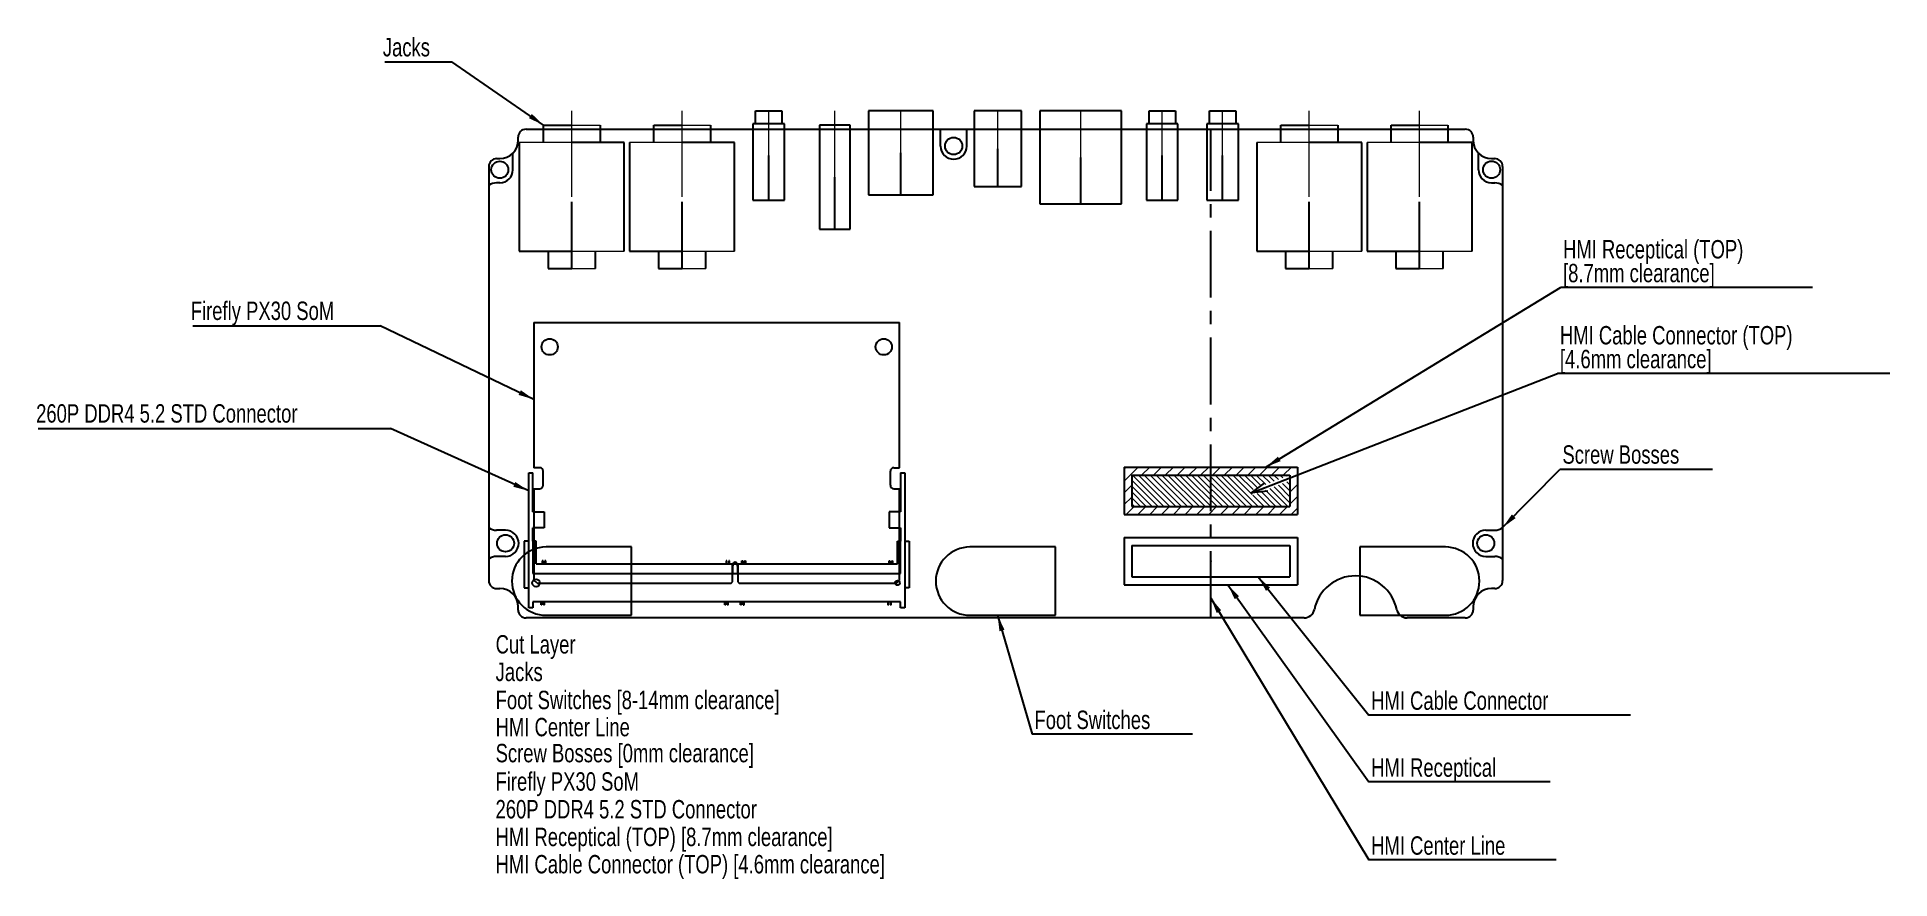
# Model space of a CAD drawing. Header units: millimetres. Extents: x 29 to 382, y 64 to 224.
import ezdxf

# ---------------------------------------------------------------- set-up
doc = ezdxf.new("R2010")
doc.units = ezdxf.units.MM
doc.header["$PDSIZE"] = -1
doc.linetypes.add('CENTERX2', pattern=[20.32, 12.7, -2.54, 2.54, -2.54])
for name, color, linetype in [('BUTTONS', 30, 'Continuous'), ('ENCODERS', 5, 'Continuous'), ('FOOTSWITCHES', 190, 'Continuous'), ('HMI_LINE', 102, 'Continuous'), ('JACKS', 1, 'Continuous'), ('PCB_CUT_LAYER', 7, 'Continuous'), ('SCREW_BOSSES', 6, 'Continuous'), ('SWITCHES', 2, 'Continuous')]:
    doc.layers.add(name, color=color, linetype=linetype)
doc.styles.add('SLDTEXTSTYLE0', font='TXT', dxfattribs={"width": 0.75})
doc.dimstyles.new('SLDDIMSTYLE0', dxfattribs={"dimtxt": 0.18, "dimasz": 3, "dimexe": 0, "dimexo": 0.0625, "dimgap": 0, "dimtad": 0, "dimtih": 1, "dimtoh": 1, "dimdec": 0, "dimrnd": 1e-09, "dimzin": 0, "dimdsep": 46, "dimtxsty": 'Standard', "dimsah": 1, "dimcen": 0.09, "dimadec": 0, "dimazin": 0, "dimtfac": 3, "dimtdec": 0, "dimtofl": 0, "dimtmove": 0, "dimatfit": 3, "dimfxl": 1, "dimfrac": 2, "dimtolj": 1, "dimtzin": 0, "dimarcsym": 0})
doc.dimstyles.new('SLDDIMSTYLE1', dxfattribs={"dimtxt": 0.18, "dimasz": 3, "dimexe": 0, "dimexo": 0.0625, "dimgap": 0, "dimtad": 0, "dimtih": 1, "dimtoh": 1, "dimdec": 0, "dimrnd": 1e-09, "dimzin": 0, "dimdsep": 46, "dimtxsty": 'Standard', "dimblk1": 'OPEN30', "dimblk2": 'OPEN30', "dimsah": 1, "dimcen": 0.09, "dimadec": 0, "dimazin": 0, "dimtfac": 3, "dimtdec": 0, "dimtofl": 0, "dimtmove": 0, "dimatfit": 3, "dimldrblk": 'OPEN30', "dimfxl": 1, "dimfrac": 2, "dimtolj": 1, "dimtzin": 0, "dimarcsym": 0})

# ---------------------------------------------------------------- blocks, each defined once
blk = doc.blocks.new('SW_HATCH_0')
at = {"color": 0, "linetype": 'Continuous', "lineweight": 18}
for p, q in [((0, 0), (0.41, 0.41)), ((0, -2.25), (2.65, 0.41)), ((3.4, -1.09), (4.9, 0.41)), ((5.64, -1.09), (7.14, 0.41)), ((7.89, -1.09), (9.39, 0.41)), ((10.13, -1.09), (11.63, 0.41)), ((12.38, -1.09), (13.88, 0.41)), ((14.62, -1.09), (16.12, 0.41)), ((16.87, -1.09), (18.37, 0.41)), ((19.11, -1.09), (20.61, 0.41)), ((21.36, -1.09), (22.86, 0.41)), ((23.6, -1.09), (25.1, 0.41)), ((25.85, -1.09), (27.11, 0.17)), ((28.09, -1.09), (29.59, 0.41)), ((30.34, -1.09), (31.84, 0.41)), ((0, -4.49), (1.45, -3.04)), ((31.55, -4.37), (33, -2.92)), ((0, -6.74), (1.45, -5.29)), ((31.55, -6.62), (33, -5.17)), ((0.39, -8.59), (1.89, -7.09)), ((2.63, -8.59), (4.13, -7.09)), ((4.88, -8.59), (6.38, -7.09)), ((7.12, -8.59), (8.62, -7.09)), ((9.37, -8.59), (10.87, -7.09)), ((11.61, -8.59), (13.11, -7.09)), ((13.86, -8.59), (15.36, -7.09)), ((16.1, -8.59), (17.6, -7.09)), ((18.35, -8.59), (19.85, -7.09)), ((20.59, -8.59), (22.09, -7.09)), ((22.84, -8.59), (24.34, -7.09)), ((25.08, -8.59), (26.58, -7.09)), ((27.33, -8.59), (28.83, -7.09)), ((29.57, -8.59), (31.07, -7.09)), ((31.82, -8.59), (33, -7.41))]:
    blk.add_line(p, q, dxfattribs=at)
blk = doc.blocks.new('SW_HATCH_1')
at = {"color": 0, "linetype": 'Continuous', "lineweight": 18}
for p, q in [((4.49, 0), (-0.52, 5.01)), ((3.37, 0), (-0.52, 3.89)), ((5.61, 0), (-0.39, 6)), ((6.74, 0), (0.74, 6)), ((7.86, 0), (1.86, 6)), ((8.98, 0), (2.98, 6)), ((10.1, 0), (4.1, 6)), ((11.23, 0), (5.23, 6)), ((12.35, 0), (6.35, 6)), ((13.47, 0), (7.47, 6)), ((14.59, 0), (8.59, 6)), ((15.72, 0), (9.72, 6)), ((16.84, 0), (10.84, 6)), ((17.96, 0), (11.96, 6)), ((19.08, 0), (13.08, 6)), ((20.21, 0), (14.21, 6)), ((21.33, 0), (15.33, 6)), ((22.45, 0), (16.45, 6)), ((23.57, 0), (17.57, 6)), ((22.38, 2.31), (18.7, 6)), ((22.58, 3.24), (19.82, 6)), ((23.39, 3.55), (20.94, 6)), ((24.19, 3.87), (22.06, 6)), ((25, 4.18), (23.19, 6)), ((25.81, 4.5), (24.31, 6)), ((26.62, 4.81), (25.43, 6)), ((27.42, 5.13), (26.55, 6)), ((29.58, 0.73), (26.58, 3.73)), ((29.58, 1.85), (27.39, 4.04)), ((28.23, 5.44), (27.68, 6)), ((29.58, 2.98), (28.2, 4.36)), ((29.04, 5.76), (28.8, 6)), ((29.58, 4.1), (29, 4.67)), ((2.25, 0), (-0.52, 2.77)), ((1.12, 0), (-0.52, 1.65)), ((0, 0), (-0.52, 0.52)), ((24.7, 0), (22.54, 2.15)), ((25.82, 0), (23.35, 2.47)), ((26.94, 0), (24.16, 2.78)), ((28.06, 0), (24.97, 3.1)), ((29.19, 0), (25.77, 3.41))]:
    blk.add_line(p, q, dxfattribs=at)
blk = doc.blocks.new('SW_NOTE_0')
at = {"layer": 'JACKS', "color": 0}
blk.add_line((-12.73, 0), (0, 0), dxfattribs=at)
at = {"layer": 'JACKS', "color": 0, "insert": (-13.14, 4.54), "char_height": 3.5, "attachment_point": 1, "style": 'SLDTEXTSTYLE0'}
blk.add_mtext('Jacks', dxfattribs=at)
blk = doc.blocks.new('SW_NOTE_0_1')
at = {"layer": 'FOOTSWITCHES', "color": 0}
blk.add_line((30.56, 0), (0, 0), dxfattribs=at)
at = {"layer": 'FOOTSWITCHES', "color": 0, "insert": (0.45, 4.46), "char_height": 3.5, "attachment_point": 1, "style": 'SLDTEXTSTYLE0'}
blk.add_mtext('Foot Switches', dxfattribs=at)
blk = doc.blocks.new('SW_NOTE_0_2')
at = {"layer": 'HMI_LINE', "color": 0}
blk.add_line((35.65, 0), (0, 0), dxfattribs=at)
at = {"layer": 'HMI_LINE', "color": 0, "insert": (0.41, 4.49), "char_height": 3.5, "attachment_point": 1, "style": 'SLDTEXTSTYLE0'}
blk.add_mtext('HMI Center Line', dxfattribs=at)
blk = doc.blocks.new('SW_NOTE_0_3')
at = {"layer": 'SCREW_BOSSES', "color": 0}
blk.add_line((29.04, 0), (0, 0), dxfattribs=at)
at = {"layer": 'SCREW_BOSSES', "color": 0, "insert": (0.48, 4.6), "char_height": 3.5, "attachment_point": 1, "style": 'SLDTEXTSTYLE0'}
blk.add_mtext('Screw Bosses', dxfattribs=at)
blk = doc.blocks.new('SW_NOTE_0_4')
at = {"layer": 'HMI_LINE', "color": 0}
blk.add_line((34.47, 0), (0, 0), dxfattribs=at)
at = {"layer": 'HMI_LINE', "color": 0, "insert": (0.41, 4.5), "char_height": 3.5, "attachment_point": 1, "style": 'SLDTEXTSTYLE0'}
blk.add_mtext('HMI Receptical', dxfattribs=at)
blk = doc.blocks.new('SW_NOTE_0_5')
at = {"layer": 'HMI_LINE', "color": 0}
blk.add_line((49.76, 0), (0, 0), dxfattribs=at)
at = {"layer": 'HMI_LINE', "color": 0, "insert": (0.41, 4.5), "char_height": 3.5, "attachment_point": 1, "style": 'SLDTEXTSTYLE0'}
blk.add_mtext('HMI Cable Connector', dxfattribs=at)
blk = doc.blocks.new('SW_NOTE_0_6')
at = {"layer": 'ENCODERS', "color": 0}
blk.add_line((63.3, 0), (0, 0), dxfattribs=at)
at = {"layer": 'ENCODERS', "color": 0, "char_height": 3.5, "attachment_point": 1, "style": 'SLDTEXTSTYLE0'}
for s, insert in [('HMI Cable Connector (TOP)', (0.48, 9.05)), ('[4.6mm clearance]', (0.48, 4.52))]:
    blk.add_mtext(s, dxfattribs=dict(at, insert=insert))
blk = doc.blocks.new('_Open30')
at = {"color": 0, "linetype": 'ByBlock', "lineweight": -2}
for p, q in [((-1, 0.267949), (0, 0)), ((0, 0), (-1, -0.267949)), ((0, 0), (-1, 0))]:
    blk.add_line(p, q, dxfattribs=at)
blk = doc.blocks.new('SW_NOTE_0_7')
at = {"layer": 'ENCODERS', "color": 0}
blk.add_line((48, 0), (0, 0), dxfattribs=at)
at = {"layer": 'ENCODERS', "color": 0, "char_height": 3.5, "attachment_point": 1, "style": 'SLDTEXTSTYLE0'}
for s, insert in [('HMI Receptical (TOP)', (0.49, 9.05)), ('[8.7mm clearance]', (0.49, 4.52))]:
    blk.add_mtext(s, dxfattribs=dict(at, insert=insert))
blk = doc.blocks.new('SW_NOTE_0_8')
at = {"layer": 'SWITCHES', "color": 0}
blk.add_line((-35.68, 0), (0, 0), dxfattribs=at)
at = {"layer": 'SWITCHES', "color": 0, "insert": (-36.09, 4.62), "char_height": 3.5, "attachment_point": 1, "style": 'SLDTEXTSTYLE0'}
blk.add_mtext('Firefly PX30 SoM', dxfattribs=at)
blk = doc.blocks.new('SW_NOTE_0_9')
at = {"layer": 'BUTTONS', "color": 0}
blk.add_line((-67.05, 0), (0, 0), dxfattribs=at)
at = {"layer": 'BUTTONS', "color": 0, "insert": (-67.45, 4.6), "char_height": 3.5, "attachment_point": 1, "style": 'SLDTEXTSTYLE0'}
blk.add_mtext('260P DDR4 5.2 STD Connector', dxfattribs=at)

msp = doc.modelspace()

# ---------------------------------------------------------------- linework, layer by layer
at = {"layer": 'BUTTONS'}
for p, q in [((122.48, 128.09), (122.48, 141.09)), ((122.48, 141.09), (123.28, 141.09)), ((123.28, 133.66), (123.28, 141.09)), ((193.28, 141.09), (193.28, 133.66)), ((193.28, 141.09), (194.08, 141.09)), ((194.08, 141.09), (194.08, 128.09)), ((123.28, 133.66), (125.43, 133.66)), ((123.28, 128.09), (123.28, 130.66)), ((125.43, 130.66), (123.28, 130.66)), ((125.43, 133.66), (125.43, 130.66)), ((191.13, 133.66), (191.13, 130.66)), ((193.28, 133.66), (191.13, 133.66)), ((191.13, 130.66), (193.28, 130.66)), ((193.28, 130.66), (193.28, 128.09)), ((121.63, 128.09), (121.63, 119.24)), ((122.48, 128.09), (121.63, 128.09)), ((122.48, 119.24), (122.48, 128.09)), ((123.88, 128.09), (123.28, 128.09)), ((123.28, 128.09), (123.28, 121.94)), ((123.88, 123.79), (123.88, 128.09)), ((192.68, 123.79), (192.68, 128.09)), ((192.68, 128.09), (193.28, 128.09)), ((193.28, 121.94), (193.28, 128.09)), ((194.08, 128.09), (194.08, 119.24)), ((194.08, 128.09), (194.93, 128.09)), ((194.93, 128.09), (194.93, 119.24)), ((123.88, 123.79), (192.68, 123.79)), ((125.08, 124.36), (125.08, 123.79)), ((125.23, 124.36), (125.08, 124.36)), ((125.23, 123.79), (125.23, 124.36)), ((125.58, 124.36), (125.58, 123.79)), ((125.73, 124.36), (125.58, 124.36)), ((125.73, 123.79), (125.73, 124.36)), ((160.08, 124.36), (160.08, 123.79)), ((160.23, 124.36), (160.08, 124.36)), ((160.23, 123.79), (160.23, 124.36)), ((160.58, 124.36), (160.58, 123.79)), ((160.73, 124.36), (160.58, 124.36)), ((160.73, 123.79), (160.73, 124.36)), ((163.08, 123.79), (163.08, 124.36)), ((163.08, 124.36), (163.23, 124.36)), ((163.23, 124.36), (163.23, 123.79)), ((163.58, 123.79), (163.58, 124.36)), ((163.58, 124.36), (163.73, 124.36)), ((163.73, 124.36), (163.73, 123.79)), ((191.08, 123.79), (191.08, 124.36)), ((191.08, 124.36), (191.23, 124.36)), ((191.23, 124.36), (191.23, 123.79)), ((191.58, 123.79), (191.58, 124.36)), ((191.58, 124.36), (191.73, 124.36)), ((191.73, 124.36), (191.73, 123.79)), ((123.28, 121.94), (193.28, 121.94)), ((161.31, 123.32), (161.31, 121.94)), ((162.25, 123.32), (162.25, 121.94)), ((121.63, 119.24), (122.48, 119.24)), ((122.48, 115.39), (122.48, 119.24)), ((193.28, 116.54), (123.28, 116.54)), ((123.28, 116.54), (123.28, 115.39)), ((124.83, 115.96), (124.83, 116.54)), ((124.98, 116.54), (124.98, 115.96)), ((125.33, 115.96), (125.33, 116.54)), ((125.48, 115.96), (125.48, 116.54)), ((159.83, 115.96), (159.83, 116.54)), ((159.98, 116.54), (159.98, 115.96)), ((160.33, 115.96), (160.33, 116.54)), ((160.48, 115.96), (160.48, 116.54)), ((162.83, 115.96), (162.83, 116.54)), ((162.98, 115.96), (162.98, 116.54)), ((163.33, 116.54), (163.33, 115.96)), ((163.48, 115.96), (163.48, 116.54)), ((190.83, 116.54), (190.83, 115.96)), ((190.98, 115.96), (190.98, 116.54)), ((191.33, 116.54), (191.33, 115.96)), ((191.48, 115.96), (191.48, 116.54)), ((193.28, 115.39), (193.28, 116.54)), ((194.08, 119.24), (194.08, 115.39)), ((194.93, 119.24), (194.08, 119.24)), ((123.28, 115.39), (122.48, 115.39)), ((124.98, 115.96), (124.83, 115.96)), ((125.48, 115.96), (125.33, 115.96)), ((159.98, 115.96), (159.83, 115.96)), ((160.33, 115.96), (160.48, 115.96)), ((162.98, 115.96), (162.83, 115.96)), ((163.33, 115.96), (163.48, 115.96)), ((190.83, 115.96), (190.98, 115.96)), ((191.33, 115.96), (191.48, 115.96)), ((194.08, 115.39), (193.28, 115.39))]:
    msp.add_line(p, q, dxfattribs=at)
for centre, radius in [((123.88, 120.16), 0.725), ((192.68, 120.16), 0.45)]:
    msp.add_circle(centre, radius, dxfattribs=at)
msp.add_arc((161.78, 123.32), 0.47, 0, 180, dxfattribs=at)
at = {"layer": 'ENCODERS'}
for p, q in [((235.83, 142.19), (235.83, 133.19)), ((235.83, 142.19), (268.83, 142.19)), ((268.83, 142.19), (268.83, 133.19)), ((237.28, 140.69), (267.38, 140.69)), ((237.28, 140.69), (237.28, 134.69)), ((267.38, 140.69), (267.38, 134.69)), ((237.28, 134.69), (267.38, 134.69)), ((235.83, 133.19), (268.83, 133.19))]:
    msp.add_line(p, q, dxfattribs=at)
msp.add_point((252.33, 137.69), dxfattribs=at)
at = {"layer": 'FOOTSWITCHES'}
for p, q in [((142.08, 126.99), (125.78, 126.99)), ((142.08, 113.99), (142.08, 126.99)), ((222.78, 126.99), (206.48, 126.99)), ((222.78, 113.99), (222.78, 126.99)), ((280.68, 126.99), (280.68, 113.99)), ((296.98, 126.99), (280.68, 126.99)), ((125.78, 113.99), (142.08, 113.99)), ((206.48, 113.99), (222.78, 113.99)), ((280.68, 113.99), (296.98, 113.99))]:
    msp.add_line(p, q, dxfattribs=at)
for centre, start, end in [((125.78, 120.49), 90, 270), ((206.48, 120.49), 90, 270), ((296.98, 120.49), 270, 90)]:
    msp.add_arc(centre, 6.5, start, end, dxfattribs=at)
at = {"layer": 'HMI_LINE', "linetype": 'CENTERX2'}
msp.add_line((252.33, 113.49), (252.33, 206.49), dxfattribs=at)
at = {"layer": 'HMI_LINE'}
for p, q in [((235.83, 128.79), (268.83, 128.79)), ((235.83, 128.79), (235.83, 119.79)), ((237.28, 127.29), (237.28, 121.29)), ((237.28, 127.29), (267.38, 127.29)), ((267.38, 127.29), (267.38, 121.29)), ((268.83, 128.79), (268.83, 119.79)), ((237.28, 121.29), (267.38, 121.29)), ((235.83, 119.79), (268.83, 119.79))]:
    msp.add_line(p, q, dxfattribs=at)
msp.add_point((252.33, 124.29), dxfattribs=at)
at = {"layer": 'JACKS', "lineweight": 18}
for p, q in [((130.68, 207.29), (130.68, 209.99)), ((151.68, 207.29), (151.68, 209.99)), ((168.18, 201.49), (168.18, 209.99)), ((180.76, 207.29), (180.76, 209.99)), ((193.31, 201.99), (193.31, 209.99)), ((211.81, 202.79), (211.81, 209.99)), ((227.56, 201.14), (227.56, 209.99)), ((243.08, 201.49), (243.08, 209.99)), ((254.58, 201.49), (254.58, 209.99)), ((271.08, 207.29), (271.08, 209.99)), ((292.08, 207.29), (292.08, 209.99)), ((130.68, 207.29), (136.08, 207.29)), ((130.68, 193.64), (130.68, 207.29)), ((151.68, 207.29), (157.08, 207.29)), ((151.68, 193.64), (151.68, 207.29)), ((180.76, 197.39), (180.76, 207.29)), ((271.08, 207.29), (276.48, 207.29)), ((271.08, 193.64), (271.08, 207.29)), ((292.08, 193.64), (292.08, 207.29)), ((292.08, 207.29), (297.48, 207.29)), ((130.68, 203.99), (120.68, 203.99)), ((151.68, 203.99), (141.68, 203.99)), ((271.08, 203.99), (261.08, 203.99)), ((292.08, 203.99), (282.08, 203.99)), ((130.68, 183.29), (140.68, 183.29)), ((130.68, 179.99), (135.18, 179.99)), ((151.68, 183.29), (161.68, 183.29)), ((151.68, 179.99), (156.18, 179.99)), ((271.08, 183.29), (281.08, 183.29)), ((271.08, 179.99), (275.58, 179.99)), ((292.08, 183.29), (302.08, 183.29)), ((292.08, 179.99), (296.58, 179.99))]:
    msp.add_line(p, q, dxfattribs=at)
at = {"layer": 'JACKS'}
for p, q in [((165.68, 207.49), (165.68, 209.99)), ((165.68, 209.99), (170.68, 209.99)), ((170.68, 209.99), (170.68, 207.49)), ((199.46, 209.99), (187.16, 209.99)), ((187.16, 209.99), (187.16, 193.99)), ((199.46, 193.99), (199.46, 209.99)), ((216.31, 209.99), (207.31, 209.99)), ((207.31, 209.99), (207.31, 195.59)), ((216.31, 195.59), (216.31, 209.99)), ((219.81, 209.99), (219.81, 192.29)), ((235.31, 209.99), (219.81, 209.99)), ((235.31, 192.29), (235.31, 209.99)), ((240.58, 207.49), (240.58, 209.99)), ((240.58, 209.99), (245.58, 209.99)), ((245.58, 209.99), (245.58, 207.49)), ((252.08, 207.49), (252.08, 209.99)), ((252.08, 209.99), (257.08, 209.99)), ((257.08, 209.99), (257.08, 207.49)), ((125.28, 203.99), (125.28, 207.29)), ((125.28, 207.29), (130.68, 207.29)), ((136.08, 207.29), (136.08, 203.99)), ((146.28, 203.99), (146.28, 207.29)), ((146.28, 207.29), (151.68, 207.29)), ((157.08, 207.29), (157.08, 203.99)), ((165.18, 207.49), (165.18, 192.99)), ((171.18, 207.49), (165.18, 207.49)), ((171.18, 192.99), (171.18, 207.49)), ((183.66, 207.29), (177.86, 207.29)), ((177.86, 207.29), (177.86, 187.49)), ((183.66, 187.49), (183.66, 207.29)), ((246.08, 207.49), (240.08, 207.49)), ((240.08, 207.49), (240.08, 192.99)), ((246.08, 192.99), (246.08, 207.49)), ((257.58, 207.49), (251.58, 207.49)), ((251.58, 207.49), (251.58, 192.99)), ((257.58, 192.99), (257.58, 207.49)), ((265.68, 203.99), (265.68, 207.29)), ((265.68, 207.29), (271.08, 207.29)), ((276.48, 207.29), (276.48, 203.99)), ((286.68, 203.99), (286.68, 207.29)), ((286.68, 207.29), (292.08, 207.29)), ((297.48, 207.29), (297.48, 203.99)), ((120.68, 203.99), (120.68, 183.29)), ((140.68, 203.99), (130.68, 203.99)), ((140.68, 183.29), (140.68, 203.99)), ((141.68, 203.99), (141.68, 183.29)), ((161.68, 203.99), (151.68, 203.99)), ((161.68, 183.29), (161.68, 203.99)), ((261.08, 203.99), (261.08, 183.29)), ((281.08, 203.99), (271.08, 203.99)), ((281.08, 183.29), (281.08, 203.99)), ((282.08, 203.99), (282.08, 183.29)), ((302.08, 203.99), (292.08, 203.99)), ((302.08, 183.29), (302.08, 203.99)), ((207.31, 195.59), (216.31, 195.59)), ((165.18, 192.99), (171.18, 192.99)), ((187.16, 193.99), (199.46, 193.99)), ((219.81, 192.29), (235.31, 192.29)), ((240.08, 192.99), (246.08, 192.99)), ((251.58, 192.99), (257.58, 192.99)), ((177.86, 187.49), (183.66, 187.49)), ((120.68, 183.29), (130.68, 183.29)), ((126.18, 183.29), (126.18, 179.99)), ((126.18, 179.99), (130.68, 179.99)), ((135.18, 179.99), (135.18, 183.29)), ((141.68, 183.29), (151.68, 183.29)), ((147.18, 183.29), (147.18, 179.99)), ((147.18, 179.99), (151.68, 179.99)), ((156.18, 179.99), (156.18, 183.29)), ((261.08, 183.29), (271.08, 183.29)), ((266.58, 183.29), (266.58, 179.99)), ((266.58, 179.99), (271.08, 179.99)), ((275.58, 179.99), (275.58, 183.29)), ((282.08, 183.29), (292.08, 183.29)), ((287.58, 183.29), (287.58, 179.99)), ((287.58, 179.99), (292.08, 179.99)), ((296.58, 179.99), (296.58, 183.29))]:
    msp.add_line(p, q, dxfattribs=at)
at = {"layer": 'JACKS', "linetype": 'CENTERX2'}
for p, q in [((168.18, 192.99), (168.18, 201.49)), ((193.31, 193.99), (193.31, 201.99)), ((211.81, 195.59), (211.81, 202.79)), ((227.56, 192.29), (227.56, 201.14)), ((243.08, 192.99), (243.08, 201.49)), ((254.58, 192.99), (254.58, 201.49)), ((180.76, 187.49), (180.76, 197.39)), ((130.68, 179.99), (130.68, 193.64)), ((151.68, 179.99), (151.68, 193.64)), ((271.08, 179.99), (271.08, 193.64)), ((292.08, 179.99), (292.08, 193.64))]:
    msp.add_line(p, q, dxfattribs=at)
at = {"layer": 'PCB_CUT_LAYER'}
for p, q in [((120.48, 204.39), (120.48, 204.99)), ((121.98, 206.49), (300.78, 206.49)), ((302.28, 204.99), (302.28, 204.39)), ((114.88, 199.39), (114.88, 120.59)), ((116.38, 200.89), (116.98, 200.89)), ((305.78, 200.89), (306.38, 200.89)), ((307.88, 199.39), (307.88, 120.59)), ((116.38, 119.09), (116.98, 119.09)), ((306.38, 119.09), (305.78, 119.09)), ((120.48, 114.99), (120.48, 115.59)), ((270.08, 113.49), (121.98, 113.49)), ((300.78, 113.49), (289.68, 113.49)), ((302.28, 115.59), (302.28, 114.99))]:
    msp.add_line(p, q, dxfattribs=at)
for centre, radius in [((203.38, 203.29), 1.63), ((116.98, 198.79), 1.62), ((305.78, 198.79), 1.63), ((118.08, 127.69), 1.62), ((304.68, 127.69), 1.62)]:
    msp.add_circle(centre, radius, dxfattribs=at)
for centre, radius, start, end in [((121.98, 204.99), 1.5, 90, 180), ((300.78, 204.99), 1.5, 0, 90), ((116.98, 204.39), 3.5, 270, 0), ((305.78, 204.39), 3.5, 180, 270), ((116.38, 199.39), 1.5, 90, 180), ((306.38, 199.39), 1.5, 0, 90), ((116.38, 120.59), 1.5, 180, 270), ((279.88, 113.49), 8, 11.537, 168.463), ((306.38, 120.59), 1.5, 270, 0), ((116.98, 115.59), 3.5, 0, 90), ((305.78, 115.59), 3.5, 90, 180), ((121.98, 114.99), 1.5, 180, 270), ((270.08, 115.49), 2, 270, 348.463), ((289.68, 115.49), 2, 191.537, 270), ((300.78, 114.99), 1.5, 270, 0)]:
    msp.add_arc(centre, radius, start, end, dxfattribs=at)
at = {"layer": 'SCREW_BOSSES'}
for p, q in [((200.88, 203.29), (200.88, 206.49)), ((205.88, 203.29), (205.88, 206.49)), ((119.48, 198.79), (119.48, 201.94)), ((303.28, 198.79), (303.28, 201.94)), ((116.98, 196.29), (116.38, 196.29)), ((305.78, 196.29), (306.38, 196.29)), ((118.08, 130.19), (116.38, 130.19)), ((304.68, 130.19), (306.38, 130.19)), ((118.08, 125.19), (116.38, 125.19)), ((304.68, 125.19), (306.38, 125.19))]:
    msp.add_line(p, q, dxfattribs=at)
for centre, start, end in [((203.38, 203.29), 180, 0), ((116.98, 198.79), 270, 0), ((305.78, 198.79), 180, 270), ((116.38, 193.79), 90, 126.8699), ((306.38, 193.79), 53.1301, 90), ((116.38, 132.69), 233.1301, 270), ((306.38, 132.69), 270, 306.8699), ((118.08, 127.69), 270, 90), ((304.68, 127.69), 90, 270), ((116.38, 122.69), 90, 126.8699), ((306.38, 122.69), 53.1301, 90)]:
    msp.add_arc(centre, 2.5, start, end, dxfattribs=at)
at = {"layer": 'SWITCHES'}
for p, q in [((123.48, 169.72), (193.08, 169.72)), ((123.48, 169.72), (123.48, 142.08)), ((193.08, 142.08), (193.08, 169.72)), ((124.58, 142.08), (123.48, 142.08)), ((125.23, 138.73), (125.23, 141.43)), ((191.33, 138.73), (191.33, 141.43)), ((191.98, 142.08), (193.08, 142.08)), ((123.48, 138.08), (124.58, 138.08)), ((123.48, 138.08), (123.48, 120.68)), ((191.98, 138.08), (193.08, 138.08)), ((193.08, 120.68), (193.08, 138.08)), ((161.28, 120.33), (161.28, 123.58)), ((162.28, 123.58), (162.28, 120.33)), ((124.08, 120.08), (123.48, 120.68)), ((124.08, 120.08), (161.03, 120.08)), ((161.03, 120.08), (161.28, 120.33)), ((162.28, 120.33), (162.53, 120.08)), ((162.53, 120.08), (192.48, 120.08)), ((192.48, 120.08), (193.08, 120.68))]:
    msp.add_line(p, q, dxfattribs=at)
for centre in [(126.48, 165.08), (190.08, 165.08)]:
    msp.add_circle(centre, 1.55, dxfattribs=at)
for centre, radius, start, end in [((124.58, 141.43), 0.65, 0, 90), ((191.98, 141.43), 0.65, 90, 180), ((124.58, 138.73), 0.65, 270, 0), ((191.98, 138.73), 0.65, 180, 270), ((161.78, 123.58), 0.5, 0, 180)]:
    msp.add_arc(centre, radius, start, end, dxfattribs=at)

# ---------------------------------------------------------------- block references
at = {"color": 5, "linetype": 'Continuous', "lineweight": 18}
for name, p in [('SW_HATCH_0', (235.83, 141.79)), ('SW_HATCH_1', (237.8, 134.69))]:
    msp.add_blockref(name, p, dxfattribs=at)
at = {"layer": 'BUTTONS'}
msp.add_blockref('SW_NOTE_0_9', (96.17, 149.56), dxfattribs=at)
at = {"layer": 'ENCODERS'}
for name, p in [('SW_NOTE_0_7', (318.89, 176.35)), ('SW_NOTE_0_6', (318.31, 159.99))]:
    msp.add_blockref(name, p, dxfattribs=at)
at = {"layer": 'FOOTSWITCHES'}
msp.add_blockref('SW_NOTE_0_1', (218.31, 91.39), dxfattribs=at)
at = {"layer": 'HMI_LINE'}
for name, p in [('SW_NOTE_0_5', (282.44, 95.01)), ('SW_NOTE_0_4', (282.44, 82.27)), ('SW_NOTE_0_2', (282.44, 67.44))]:
    msp.add_blockref(name, p, dxfattribs=at)
at = {"layer": 'JACKS'}
msp.add_blockref('SW_NOTE_0', (107.86, 219.31), dxfattribs=at)
at = {"layer": 'SCREW_BOSSES'}
msp.add_blockref('SW_NOTE_0_3', (318.78, 141.74), dxfattribs=at)
at = {"layer": 'SWITCHES'}
msp.add_blockref('SW_NOTE_0_8', (94.24, 169.07), dxfattribs=at)

# ---------------------------------------------------------------- texts
at = {"layer": 'BUTTONS', "insert": (116.17, 78.84), "char_height": 3.5, "attachment_point": 1, "style": 'SLDTEXTSTYLE0'}
msp.add_mtext('260P DDR4 5.2 STD Connector', dxfattribs=at)
at = {"layer": 'ENCODERS', "char_height": 3.5, "attachment_point": 1, "style": 'SLDTEXTSTYLE0'}
for s, insert in [('HMI Receptical (TOP) [8.7mm clearance]', (116.17, 73.57)), ('HMI Cable Connector (TOP) [4.6mm clearance]', (116.17, 68.38))]:
    msp.add_mtext(s, dxfattribs=dict(at, insert=insert))
at = {"layer": 'FOOTSWITCHES', "insert": (116.19, 99.63), "char_height": 3.5, "attachment_point": 1, "style": 'SLDTEXTSTYLE0'}
msp.add_mtext('Foot Switches [8-14mm clearance]', dxfattribs=at)
at = {"layer": 'HMI_LINE', "insert": (116.19, 94.47), "char_height": 3.5, "attachment_point": 1, "style": 'SLDTEXTSTYLE0'}
msp.add_mtext('HMI Center Line', dxfattribs=at)
at = {"layer": 'JACKS', "insert": (116.19, 104.97), "char_height": 3.5, "attachment_point": 1, "style": 'SLDTEXTSTYLE0'}
msp.add_mtext('Jacks', dxfattribs=at)
at = {"layer": 'PCB_CUT_LAYER', "insert": (116.19, 110.22), "char_height": 3.5, "attachment_point": 1, "style": 'SLDTEXTSTYLE0'}
msp.add_mtext('Cut Layer', dxfattribs=at)
at = {"layer": 'SCREW_BOSSES', "insert": (116.19, 89.52), "char_height": 3.5, "attachment_point": 1, "style": 'SLDTEXTSTYLE0'}
msp.add_mtext('Screw Bosses [0mm clearance]', dxfattribs=at)
at = {"layer": 'SWITCHES', "insert": (116.17, 84.12), "char_height": 3.5, "attachment_point": 1, "style": 'SLDTEXTSTYLE0'}
msp.add_mtext('Firefly PX30 SoM', dxfattribs=at)

# ---------------------------------------------------------------- leaders
at = {"layer": 'BUTTONS'}
msp.add_leader([(122.48, 137.67), (96.17, 149.56)], dimstyle='SLDDIMSTYLE0', dxfattribs=at)
at = {"layer": 'ENCODERS'}
for points, dimstyle in [([(262.8, 142.19), (318.89, 176.35)], 'SLDDIMSTYLE0'), ([(260.08, 137.28), (318.31, 159.99)], 'SLDDIMSTYLE1')]:
    msp.add_leader(points, dimstyle=dimstyle, dxfattribs=at)
at = {"layer": 'FOOTSWITCHES'}
msp.add_leader([(211.74, 113.99), (218.31, 91.39)], dimstyle='SLDDIMSTYLE0', dxfattribs=at)
at = {"layer": 'HMI_LINE'}
for points in [[(261.35, 121.29), (282.44, 95.01)], [(252.33, 117.26), (282.44, 67.44)], [(255.55, 119.79), (282.44, 82.27)]]:
    msp.add_leader(points, dimstyle='SLDDIMSTYLE0', dxfattribs=at)
at = {"layer": 'JACKS'}
msp.add_leader([(125.28, 207.29), (107.86, 219.31)], dimstyle='SLDDIMSTYLE0', dxfattribs=at)
at = {"layer": 'SCREW_BOSSES'}
msp.add_leader([(307.88, 130.69), (318.78, 141.74)], dimstyle='SLDDIMSTYLE0', dxfattribs=at)
at = {"layer": 'SWITCHES'}
msp.add_leader([(123.48, 155.08), (94.24, 169.07)], dimstyle='SLDDIMSTYLE0', dxfattribs=at)

doc.saveas('drawing.dxf')
